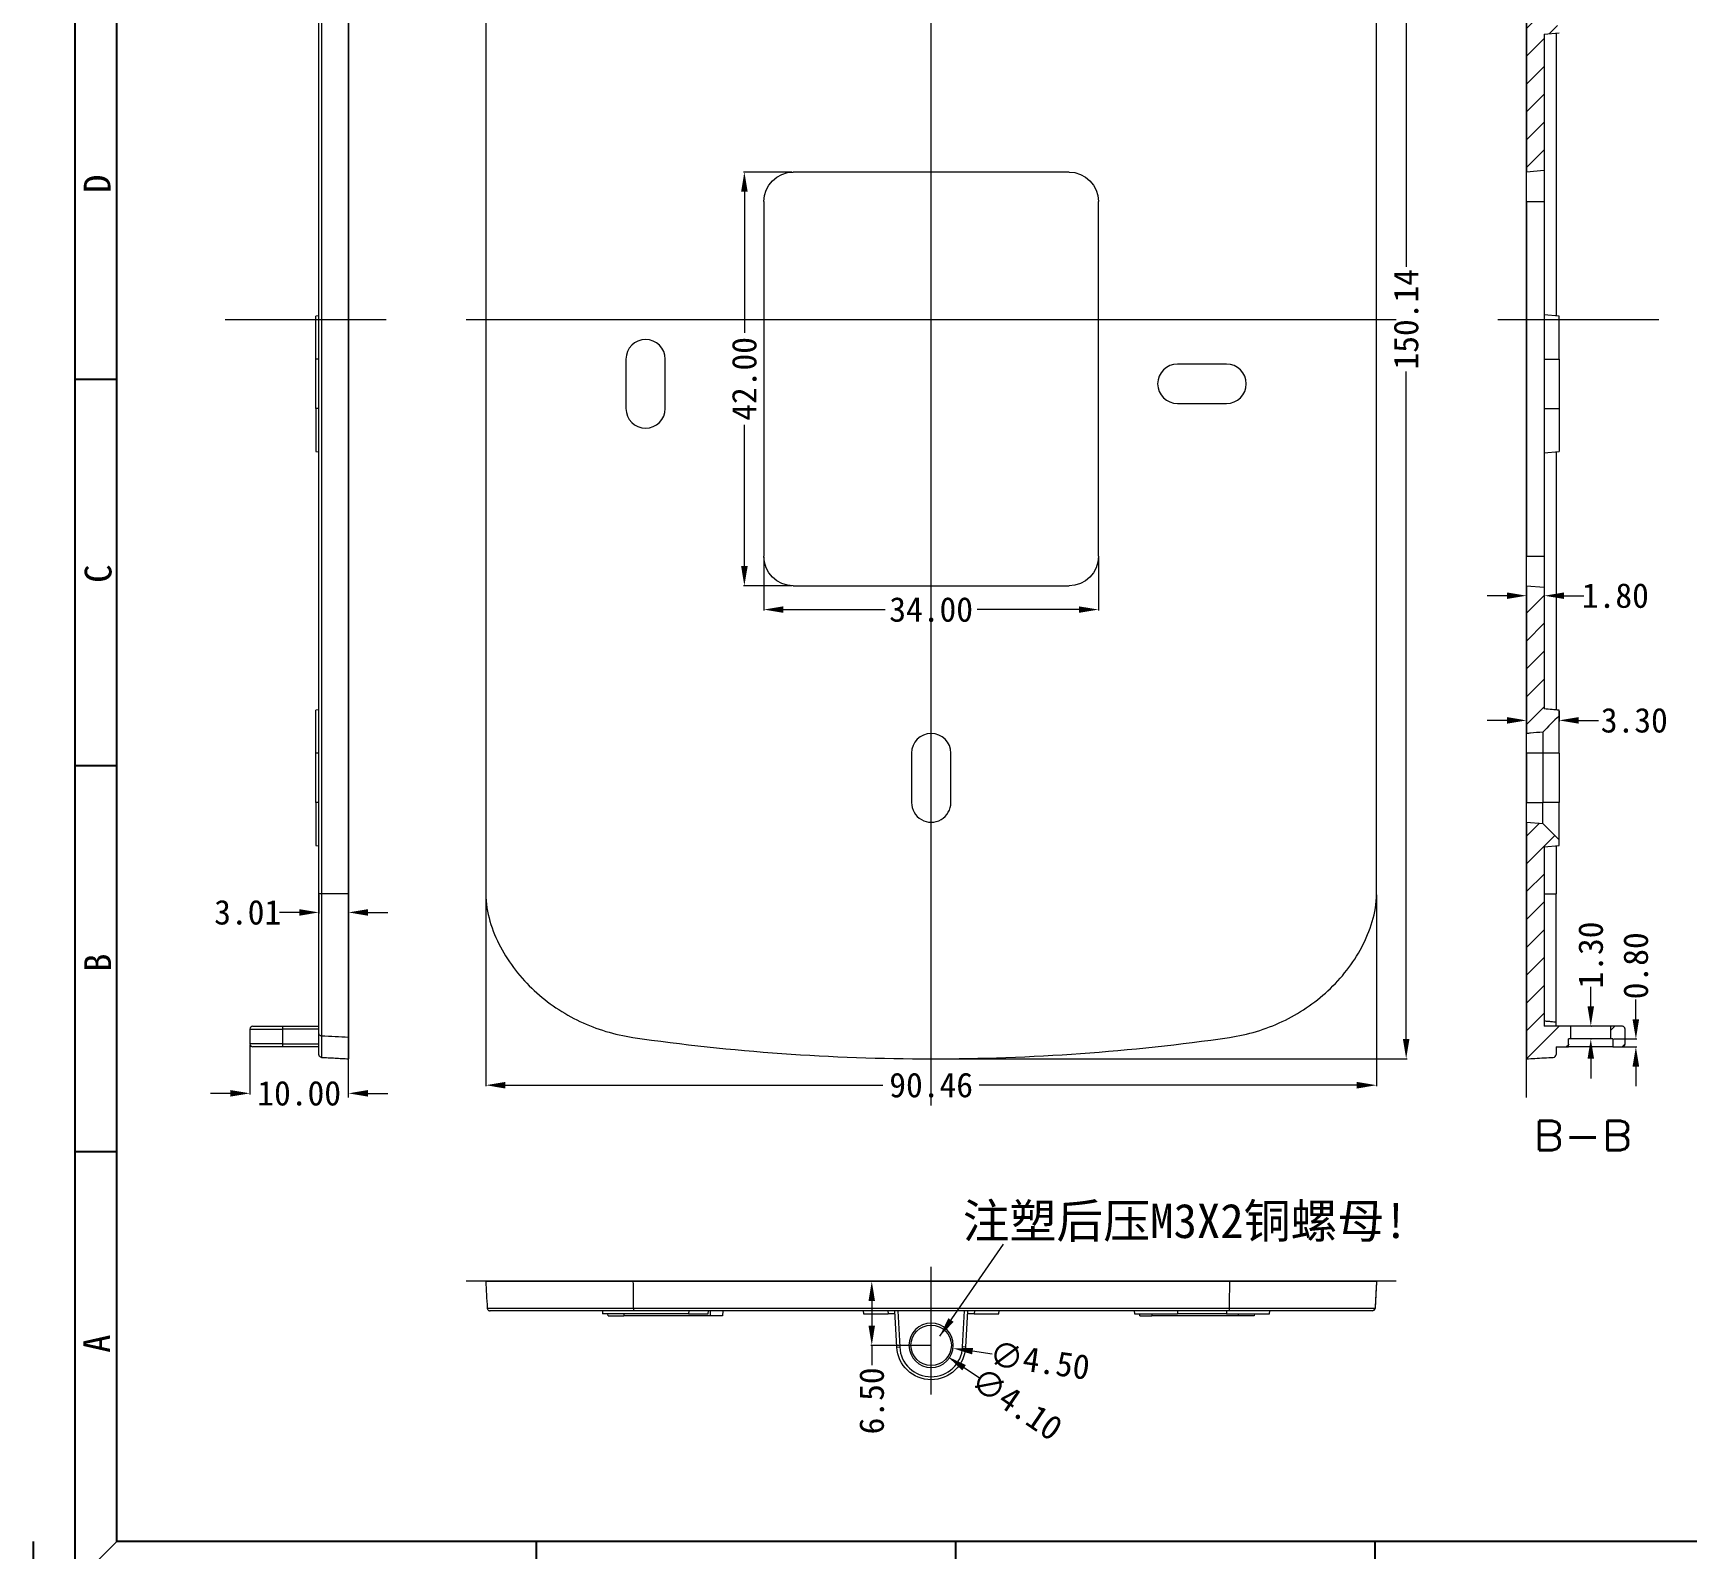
# Model space of a CAD drawing. Header units: inches. Extents: x 891 to 1249, y 156 to 796.
# Drawn here: x 890.9 to 1058.9, y 280 to 433.9 of the extents above; entities that cross this region are included whole.
import ezdxf
from ezdxf.enums import TextEntityAlignment as Align
from ezdxf.lldxf.tags import DXFTag

# ---------------------------------------------------------------- set-up
doc = ezdxf.new("R2010")
doc.units = ezdxf.units.IN
doc.header["$MEASUREMENT"] = 0
doc.layers.add('10', color=7, linetype='Continuous', true_color=0xffffff)
doc.layers.add('20', color=7, linetype='Continuous', true_color=0xffffff)
doc.layers.add('50', color=7, linetype='Continuous')
doc.layers.add('dtext', color=4, linetype='Continuous')
doc.layers.add('dim', color=82, linetype='Continuous', lineweight=9)
doc.layers.add('moldbase', color=7, linetype='Continuous', lineweight=20)
doc.styles.add('blockfont', font='simplex.shx', dxfattribs={"bigfont": 'bigfont'})
doc.styles.add('仿宋', font='SIMFANG.TTF', dxfattribs={"width": 0.7})
doc.styles.add('宋体', font='SimSun.ttf', dxfattribs={"width": 0.7})
tags = doc.linetypes.add('PHANTOM', pattern=[2.5, 1.25, -0.25, 0.25, -0.25, 0.25, -0.25]).pattern_tags.tags
tags[14:15] = [DXFTag(74, 4), DXFTag(75, 0), DXFTag(340, '0'), DXFTag(46, 0.0), DXFTag(50, 0.0), DXFTag(44, 0.0), DXFTag(45, 0.0)]
tags[12:13] = [DXFTag(74, 4), DXFTag(75, 0), DXFTag(340, '0'), DXFTag(46, 0.0), DXFTag(50, 0.0), DXFTag(44, 0.0), DXFTag(45, 0.0)]
tags[10:11] = [DXFTag(74, 4), DXFTag(75, 0), DXFTag(340, '0'), DXFTag(46, 0.0), DXFTag(50, 0.0), DXFTag(44, 0.0), DXFTag(45, 0.0)]
tags[8:9] = [DXFTag(74, 4), DXFTag(75, 0), DXFTag(340, '0'), DXFTag(46, 0.0), DXFTag(50, 0.0), DXFTag(44, 0.0), DXFTag(45, 0.0)]
tags[6:7] = [DXFTag(74, 4), DXFTag(75, 0), DXFTag(340, '0'), DXFTag(46, 0.0), DXFTag(50, 0.0), DXFTag(44, 0.0), DXFTag(45, 0.0)]
tags[4:5] = [DXFTag(74, 4), DXFTag(75, 0), DXFTag(340, '0'), DXFTag(46, 0.0), DXFTag(50, 0.0), DXFTag(44, 0.0), DXFTag(45, 0.0)]
doc.dimstyles.new('2.5', dxfattribs={"dimtxt": 2.5, "dimasz": 2, "dimexe": 0.1, "dimexo": 0.1, "dimgap": 0.1, "dimtad": 0, "dimzin": 0, "dimdsep": 46, "dimtxsty": 'Standard', "dimcen": 0, "dimclrd": 4, "dimclre": 4, "dimclrt": 3, "dimadec": 1, "dimazin": 0, "dimtfac": 1, "dimtofl": 0, "dimtmove": 0, "dimatfit": 3, "dimfxl": 0.18, "dimtolj": 1, "dimtzin": 0, "dimlwd": 9, "dimlwe": 9, "dimarcsym": 0})

# ---------------------------------------------------------------- blocks, each defined once
blk = doc.blocks.new('HATCH3')
at = {"color": 6, "lineweight": 9}
for p, q in [((619.94, 523.33), (620.24, 523.62)), ((619.94, 520.5), (622.86, 523.41)), ((619.94, 517.67), (621.74, 519.47)), ((619.94, 514.85), (621.74, 516.64)), ((619.94, 512.02), (621.74, 513.82)), ((619.94, 509.19), (621.74, 510.99)), ((619.94, 506.36), (621.74, 508.16)), ((619.94, 503.54), (621.74, 505.34)), ((619.94, 500.71), (621.74, 502.51)), ((619.94, 497.88), (621.74, 499.68)), ((619.94, 495.06), (621.74, 496.85)), ((619.94, 492.23), (621.74, 494.03)), ((619.94, 489.4), (621.74, 491.2)), ((619.94, 486.57), (621.74, 488.37)), ((620.24, 484.04), (622.63, 486.44)), ((619.94, 478.09), (621.65, 479.8)), ((619.94, 475.27), (621.74, 477.07)), ((622.24, 477.56), (623.07, 478.39)), ((619.94, 472.44), (621.74, 474.24)), ((619.94, 469.61), (621.74, 471.41)), ((619.94, 466.79), (621.74, 468.58)), ((619.94, 463.96), (621.74, 465.76)), ((619.94, 418.73), (621.74, 420.52)), ((619.94, 415.9), (621.74, 417.7)), ((619.94, 413.07), (621.74, 414.87)), ((619.94, 410.25), (621.74, 412.04)), ((619.94, 407.42), (621.74, 409.22)), ((619.94, 396.11), (621.24, 397.4)), ((619.94, 393.28), (622.81, 396.15)), ((619.94, 390.46), (621.74, 392.25)), ((619.94, 387.63), (621.74, 389.43)), ((619.94, 384.8), (621.74, 386.6)), ((619.94, 381.98), (621.74, 383.77)), ((619.94, 379.15), (621.74, 380.95)), ((619.94, 376.32), (621.74, 378.12)), ((619.94, 373.49), (623.26, 376.8)), ((628.55, 376.44), (628.92, 376.8)), ((623.98, 374.7), (624.26, 374.98)), ((629.64, 374.7), (629.94, 375))]:
    blk.add_line(p, q, dxfattribs=at)
blk = doc.blocks.new('*D49')
at = {"layer": 'Defpoints', "color": 0, "lineweight": 9}
for p in [(965.13, 380.82), (999.13, 380.82), (999.13, 375.4)]:
    blk.add_point(p, dxfattribs=at)
at = {"layer": 'dim', "color": 4, "lineweight": 9}
for p, q in [((965.13, 380.72), (965.13, 375.3)), ((999.13, 380.72), (999.13, 375.3)), ((967.13, 375.4), (977.45, 375.4)), ((997.13, 375.4), (986.82, 375.4))]:
    blk.add_line(p, q, dxfattribs=at)
for points in [[(967.13, 375.73), (967.13, 375.07), (965.13, 375.4)], [(997.13, 375.73), (997.13, 375.07), (999.13, 375.4)]]:
    blk.add_solid(points, dxfattribs=at)
at = {"layer": 'dim', "color": 3, "lineweight": 9, "insert": (982.13, 375.4), "char_height": 2.5, "attachment_point": 5}
blk.add_mtext('\\A1;34.00', dxfattribs=at)
blk = doc.blocks.new('*D50')
at = {"layer": 'Defpoints', "color": 0, "lineweight": 9}
for p in [(963.16, 419.82), (968.13, 419.82), (968.13, 377.82)]:
    blk.add_point(p, dxfattribs=at)
at = {"layer": 'dim', "color": 4, "lineweight": 9}
for p, q in [((968.03, 419.82), (963.06, 419.82)), ((963.16, 417.82), (963.16, 403.5)), ((963.16, 379.82), (963.16, 394.14)), ((968.03, 377.82), (963.06, 377.82))]:
    blk.add_line(p, q, dxfattribs=at)
for points in [[(962.83, 417.82), (963.5, 417.82), (963.16, 419.82)], [(962.83, 379.82), (963.5, 379.82), (963.16, 377.82)]]:
    blk.add_solid(points, dxfattribs=at)
at = {"layer": 'dim', "color": 3, "lineweight": 9, "insert": (963.16, 398.82), "char_height": 2.5, "attachment_point": 5, "rotation": 90}
blk.add_mtext('\\A1;42.00', dxfattribs=at)
blk = doc.blocks.new('*D51')
at = {"layer": 'Defpoints', "color": 0, "lineweight": 9}
for p in [(936.9, 346.55), (1027.36, 346.53), (1027.36, 327.12)]:
    blk.add_point(p, dxfattribs=at)
at = {"layer": 'dim', "color": 4, "lineweight": 9}
for p, q in [((936.9, 346.45), (936.9, 327.02)), ((1027.36, 346.43), (1027.36, 327.02)), ((938.9, 327.12), (977.24, 327.12)), ((1025.36, 327.12), (987.02, 327.12))]:
    blk.add_line(p, q, dxfattribs=at)
for points in [[(938.9, 327.45), (938.9, 326.78), (936.9, 327.12)], [(1025.36, 327.45), (1025.36, 326.78), (1027.36, 327.12)]]:
    blk.add_solid(points, dxfattribs=at)
at = {"layer": 'dim', "color": 3, "lineweight": 9, "insert": (982.13, 327.12), "char_height": 2.5, "attachment_point": 5}
blk.add_mtext('\\A1;90.46', dxfattribs=at)
blk = doc.blocks.new('*D52')
at = {"layer": 'Defpoints', "color": 0, "lineweight": 9}
for p in [(982.13, 479.94), (1030.37, 479.94), (982.14, 329.8)]:
    blk.add_point(p, dxfattribs=at)
at = {"layer": 'dim', "color": 4, "lineweight": 9}
for p, q in [((982.23, 479.94), (1030.47, 479.94)), ((1030.37, 477.94), (1030.37, 410.18)), ((1030.37, 331.8), (1030.37, 399.56)), ((982.24, 329.8), (1030.47, 329.8))]:
    blk.add_line(p, q, dxfattribs=at)
for points in [[(1030.04, 477.94), (1030.7, 477.94), (1030.37, 479.94)], [(1030.04, 331.8), (1030.7, 331.8), (1030.37, 329.8)]]:
    blk.add_solid(points, dxfattribs=at)
at = {"layer": 'dim', "color": 3, "lineweight": 9, "insert": (1030.37, 404.87), "char_height": 2.5, "attachment_point": 5, "rotation": 90}
blk.add_mtext('\\A1;150.14', dxfattribs=at)
blk = doc.blocks.new('*D63')
at = {"layer": 'Defpoints', "color": 0, "lineweight": 9}
for p in [(1051.35, 331.81), (1052.3, 331.01), (1053.7, 331.81)]:
    blk.add_point(p, dxfattribs=at)
at = {"layer": 'dim', "color": 4, "lineweight": 9}
for p, q in [((1053.7, 333.81), (1053.7, 335.81)), ((1051.45, 331.81), (1053.8, 331.81)), ((1052.4, 331.01), (1053.8, 331.01)), ((1053.7, 329.01), (1053.7, 327.01))]:
    blk.add_line(p, q, dxfattribs=at)
for points in [[(1053.36, 333.81), (1054.03, 333.81), (1053.7, 331.81)], [(1053.36, 329.01), (1054.03, 329.01), (1053.7, 331.01)]]:
    blk.add_solid(points, dxfattribs=at)
at = {"layer": 'dim', "color": 3, "lineweight": 9, "insert": (1053.7, 339.24), "char_height": 2.5, "attachment_point": 5, "rotation": 90}
blk.add_mtext('\\A1;0.80', dxfattribs=at)
blk = doc.blocks.new('*D64')
at = {"layer": 'Defpoints', "color": 0, "lineweight": 9}
for p in [(1049.1, 333.11), (1049.12, 333.11), (1049.1, 331.81)]:
    blk.add_point(p, dxfattribs=at)
at = {"layer": 'dim', "color": 4, "lineweight": 9}
for p, q in [((1049.12, 335.11), (1049.12, 337.11)), ((1049.2, 333.11), (1049.22, 333.11)), ((1049.2, 331.81), (1049.22, 331.81)), ((1049.12, 329.81), (1049.12, 327.81))]:
    blk.add_line(p, q, dxfattribs=at)
for points in [[(1048.79, 335.11), (1049.45, 335.11), (1049.12, 333.11)], [(1048.79, 329.81), (1049.45, 329.81), (1049.12, 331.81)]]:
    blk.add_solid(points, dxfattribs=at)
at = {"layer": 'dim', "color": 3, "lineweight": 9, "insert": (1049.12, 340.33), "char_height": 2.5, "attachment_point": 5, "rotation": 90}
blk.add_mtext('\\A1;1.30', dxfattribs=at)
blk = doc.blocks.new('*D65')
at = {"layer": 'Defpoints', "color": 0, "lineweight": 9}
for p in [(1042.6, 365.19), (1045.9, 365.19), (1045.9, 364.15)]:
    blk.add_point(p, dxfattribs=at)
at = {"layer": 'dim', "color": 4, "lineweight": 9}
for p, q in [((1042.6, 365.09), (1042.6, 364.05)), ((1045.9, 365.09), (1045.9, 364.05)), ((1040.6, 364.15), (1038.6, 364.15)), ((1047.9, 364.15), (1049.9, 364.15))]:
    blk.add_line(p, q, dxfattribs=at)
for points in [[(1040.6, 364.49), (1040.6, 363.82), (1042.6, 364.15)], [(1047.9, 364.49), (1047.9, 363.82), (1045.9, 364.15)]]:
    blk.add_solid(points, dxfattribs=at)
at = {"layer": 'dim', "color": 3, "lineweight": 9, "insert": (1053.54, 364.15), "char_height": 2.5, "attachment_point": 5}
blk.add_mtext('\\A1;3.30', dxfattribs=at)
blk = doc.blocks.new('*D66')
at = {"layer": 'Defpoints', "color": 0, "lineweight": 9}
for p in [(1042.6, 377.82), (1044.4, 377.66), (1044.4, 376.81)]:
    blk.add_point(p, dxfattribs=at)
at = {"layer": 'dim', "color": 4, "lineweight": 9}
for p, q in [((1040.6, 376.81), (1038.6, 376.81)), ((1042.6, 377.72), (1042.6, 376.71)), ((1044.4, 377.56), (1044.4, 376.71)), ((1046.4, 376.81), (1048.4, 376.81))]:
    blk.add_line(p, q, dxfattribs=at)
for points in [[(1040.6, 377.14), (1040.6, 376.48), (1042.6, 376.81)], [(1046.4, 377.14), (1046.4, 376.48), (1044.4, 376.81)]]:
    blk.add_solid(points, dxfattribs=at)
at = {"layer": 'dim', "color": 3, "lineweight": 9, "insert": (1051.62, 376.81), "char_height": 2.5, "attachment_point": 5}
blk.add_mtext('\\A1;1.80', dxfattribs=at)
blk = doc.blocks.new('*D69')
at = {"layer": 'Defpoints', "color": 0, "lineweight": 9}
for p in [(975.24, 307.21), (976.1, 300.71), (982.13, 300.71)]:
    blk.add_point(p, dxfattribs=at)
at = {"layer": 'dim', "color": 4, "lineweight": 9}
for p, q in [((975.34, 307.21), (976.2, 307.21)), ((976.1, 305.21), (976.1, 302.71)), ((982.03, 300.71), (976, 300.71)), ((976.1, 300.71), (976.1, 298.71))]:
    blk.add_line(p, q, dxfattribs=at)
for points in [[(975.77, 305.21), (976.43, 305.21), (976.1, 307.21)], [(975.77, 302.71), (976.43, 302.71), (976.1, 300.71)]]:
    blk.add_solid(points, dxfattribs=at)
at = {"layer": 'dim', "color": 3, "lineweight": 9, "insert": (976.1, 295.07), "char_height": 2.5, "attachment_point": 5, "rotation": 90}
blk.add_mtext('\\A1;6.50', dxfattribs=at)
blk = doc.blocks.new('*D70')
at = {"layer": 'Defpoints', "color": 0, "lineweight": 9}
for p in [(979.9, 301.03), (984.36, 300.4)]:
    blk.add_point(p, dxfattribs=at)
at = {"layer": 'dim', "color": 4, "lineweight": 9}
blk.add_line((988.32, 299.83), (986.34, 300.12), dxfattribs=at)
blk.add_solid([(986.39, 300.45), (986.29, 299.79), (984.36, 300.4)], dxfattribs=at)
at = {"layer": 'dim', "color": 3, "lineweight": 9, "insert": (993.16, 299.14), "char_height": 2.5, "attachment_point": 5, "rotation": 351.8888}
blk.add_mtext('\\A1;∅4.50', dxfattribs=at)
blk = doc.blocks.new('*D71')
at = {"layer": 'Defpoints', "color": 0, "lineweight": 9}
for p in [(980.44, 301.87), (983.82, 299.56)]:
    blk.add_point(p, dxfattribs=at)
at = {"layer": 'dim', "color": 4, "lineweight": 9}
blk.add_line((987.13, 297.3), (985.48, 298.43), dxfattribs=at)
blk.add_solid([(985.66, 298.71), (985.29, 298.16), (983.82, 299.56)], dxfattribs=at)
at = {"layer": 'dim', "color": 3, "lineweight": 9, "insert": (990.82, 294.78), "char_height": 2.5, "attachment_point": 5, "rotation": 325.6886}
blk.add_mtext('\\A1;∅4.10', dxfattribs=at)
blk = doc.blocks.new('*D76')
at = {"layer": 'Defpoints', "color": 0, "lineweight": 9}
for p in [(912.95, 331.31), (912.95, 326.29), (922.95, 325.86)]:
    blk.add_point(p, dxfattribs=at)
at = {"layer": 'dim', "color": 4, "lineweight": 9}
for p, q in [((912.95, 331.21), (912.95, 326.19)), ((910.95, 326.29), (908.95, 326.29)), ((922.95, 325.96), (922.95, 326.39)), ((924.95, 326.29), (926.95, 326.29))]:
    blk.add_line(p, q, dxfattribs=at)
for points in [[(910.95, 326.63), (910.95, 325.96), (912.95, 326.29)], [(924.95, 326.63), (924.95, 325.96), (922.95, 326.29)]]:
    blk.add_solid(points, dxfattribs=at)
at = {"layer": 'dim', "color": 3, "lineweight": 9, "insert": (917.95, 326.29), "char_height": 2.5, "attachment_point": 5}
blk.add_mtext('\\A1;10.00', dxfattribs=at)
blk = doc.blocks.new('*D77')
at = {"layer": 'Defpoints', "color": 0, "lineweight": 9}
for p in [(919.95, 346.55), (922.95, 346.55), (919.95, 344.66)]:
    blk.add_point(p, dxfattribs=at)
at = {"layer": 'dim', "color": 4, "lineweight": 9}
for p, q in [((919.95, 346.45), (919.95, 344.56)), ((922.95, 346.45), (922.95, 344.56)), ((917.95, 344.66), (915.95, 344.66)), ((924.95, 344.66), (926.95, 344.66))]:
    blk.add_line(p, q, dxfattribs=at)
for points in [[(917.95, 344.99), (917.95, 344.32), (919.95, 344.66)], [(924.95, 344.99), (924.95, 344.32), (922.95, 344.66)]]:
    blk.add_solid(points, dxfattribs=at)
at = {"layer": 'dim', "color": 3, "lineweight": 9, "insert": (912.72, 344.66), "char_height": 2.5, "attachment_point": 5}
blk.add_mtext('\\A1;3.01', dxfattribs=at)
blk = doc.blocks.new('7')
for p, q in [((2015.95, 384.69), (2010.95, 384.69)), ((2010.95, 338.69), (2015.95, 338.69)), ((2010.95, 292.69), (2015.95, 292.69)), ((2065.95, 246.19), (2065.95, 241.19)), ((2115.95, 246.19), (2115.95, 241.19)), ((2165.95, 246.19), (2165.95, 241.19))]:
    blk.add_line(p, q)
at = {"color": 8}
blk.add_line((2005.95, 246.19), (2005.95, 236.19), dxfattribs=at)
for points in [[(2420.95, 241.19), (2010.95, 241.19), (2010.95, 528.19), (2420.95, 528.19)], [(2415.95, 246.19), (2015.95, 246.19), (2015.95, 523.19), (2415.95, 523.19)]]:
    blk.add_lwpolyline(points, close=True)
at = {"layer": 'moldbase'}
blk.add_line((2015.95, 246.19), (2010.95, 241.19), dxfattribs=at)
at = {"style": '宋体'}
for s, p in [('D', (2013.59, 408.03)), ('C', (2013.7, 361.55)), ('B', (2013.65, 315.18)), ('A', (2013.54, 269.78))]:
    blk.add_text(s, height=3.2, rotation=90, dxfattribs=at).set_placement(p, align=Align.MIDDLE)

msp = doc.modelspace()

# ---------------------------------------------------------------- linework, layer by layer
at = {"layer": '10', "color": 1, "linetype": 'PHANTOM', "lineweight": 9, "ltscale": 8}
for p, q in [((922.947, 325.86), (922.947, 483.78)), ((1042.598, 325.86), (1042.598, 483.78)), ((982.135, 325.047), (982.135, 482.968)), ((1029.36, 404.82), (934.901, 404.82)), ((1029.366, 307.215), (934.907, 307.215))]:
    msp.add_line(p, q, dxfattribs=at)
at = {"layer": '10', "color": 1, "linetype": 'PHANTOM', "lineweight": 9, "ltscale": 5}
for p, q in [((926.789, 404.82), (910.45, 404.82)), ((1056.025, 404.82), (1039.687, 404.82)), ((982.135, 295.716), (982.135, 308.667))]:
    msp.add_line(p, q, dxfattribs=at)
at = {"layer": '20', "color": 7, "lineweight": 9}
for p, q in [((919.947, 346.549), (919.947, 468.617)), ((920.231, 468.617), (920.231, 346.549)), ((922.947, 468.617), (922.947, 346.55)), ((936.901, 468.617), (936.901, 346.55)), ((1027.359, 346.528), (1027.362, 468.61)), ((1042.598, 436.32), (1042.598, 419.82)), ((919.947, 405.215), (919.947, 433.924)), ((1044.398, 433.82), (1045.898, 433.951)), ((1044.398, 433.82), (1044.398, 419.977)), ((1045.598, 433.924), (1045.598, 405.217)), ((1044.398, 419.977), (1042.598, 419.82)), ((1044.398, 419.977), (1044.398, 416.82)), ((996.133, 419.82), (968.133, 419.82)), ((1042.598, 416.82), (1042.598, 419.82)), ((965.133, 416.82), (965.133, 380.82)), ((999.133, 380.82), (999.133, 416.82)), ((1042.598, 416.82), (1044.398, 416.82)), ((1042.598, 416.82), (1042.598, 380.82)), ((1044.398, 416.82), (1044.398, 380.82)), ((919.947, 405.215), (919.647, 405.189)), ((919.647, 400.82), (919.647, 405.189)), ((1045.898, 405.189), (1044.398, 405.32)), ((1045.898, 400.82), (1045.898, 405.189)), ((919.647, 395.82), (919.647, 400.82)), ((919.947, 400.82), (919.647, 400.82)), ((951.135, 400.82), (951.135, 395.82)), ((955.135, 395.82), (955.135, 400.82)), ((1012.134, 400.32), (1007.134, 400.32)), ((1044.398, 400.82), (1045.898, 400.82)), ((1045.898, 400.82), (1045.898, 395.82)), ((919.947, 395.82), (919.647, 395.82)), ((919.647, 395.82), (919.647, 391.451)), ((1007.134, 396.32), (1012.134, 396.32)), ((1044.398, 395.82), (1045.898, 395.82)), ((1045.898, 395.82), (1045.898, 391.451)), ((919.647, 391.451), (919.947, 391.425)), ((919.947, 365.216), (919.947, 391.425)), ((1044.398, 391.32), (1045.898, 391.451)), ((1045.598, 391.426), (1045.598, 365.216)), ((1042.598, 380.82), (1044.398, 380.82)), ((1042.598, 377.82), (1042.598, 380.82)), ((1044.398, 380.82), (1044.398, 377.662)), ((968.133, 377.82), (996.133, 377.82)), ((1042.598, 377.82), (1044.398, 377.662)), ((1042.598, 377.82), (1042.598, 362.82)), ((1044.398, 377.662), (1044.398, 365.32)), ((919.947, 365.215), (919.647, 365.189)), ((919.647, 360.82), (919.647, 365.189)), ((1045.898, 364.62), (1045.898, 365.189)), ((1045.898, 360.82), (1045.898, 364.62)), ((1042.598, 360.82), (1042.598, 362.82)), ((1044.242, 362.964), (1044.242, 360.82)), ((919.647, 355.82), (919.647, 360.82)), ((919.947, 360.82), (919.647, 360.82)), ((980.135, 360.82), (980.135, 355.82)), ((984.135, 355.82), (984.135, 360.82)), ((1044.242, 360.82), (1042.598, 360.82)), ((1042.598, 360.82), (1042.598, 355.82)), ((1045.898, 360.82), (1044.242, 360.82)), ((1044.242, 360.82), (1044.242, 355.82)), ((1045.898, 360.82), (1045.898, 355.82)), ((919.647, 355.82), (919.647, 351.451)), ((919.947, 355.82), (919.647, 355.82)), ((1042.598, 355.82), (1044.242, 355.82)), ((1042.598, 353.82), (1042.598, 355.82)), ((1045.898, 355.82), (1044.242, 355.82)), ((1044.242, 353.676), (1044.242, 355.82)), ((1045.898, 352.02), (1045.898, 355.82)), ((1042.598, 353.82), (1044.242, 353.676)), ((1042.598, 353.82), (1042.598, 329.8)), ((1044.242, 353.676), (1045.898, 352.02)), ((919.647, 351.451), (919.947, 351.425)), ((919.947, 346.536), (919.947, 351.425)), ((1044.398, 351.32), (1045.898, 351.451)), ((1044.398, 351.32), (1044.398, 333.109)), ((1045.598, 351.425), (1045.598, 346.554)), ((1045.898, 351.451), (1045.898, 352.02)), ((912.947, 332.809), (912.947, 331.309)), ((912.947, 332.809), (916.264, 332.809)), ((913.247, 333.109), (916.28, 333.109)), ((916.264, 332.809), (916.264, 331.309)), ((919.947, 332.809), (916.264, 332.809)), ((916.28, 333.109), (919.947, 333.109)), ((1047.048, 333.109), (1044.398, 333.109)), ((1047.048, 333.109), (1047.048, 331.809)), ((1051.148, 333.109), (1047.048, 333.109)), ((1051.148, 331.809), (1051.148, 333.109)), ((1052.298, 333.109), (1051.148, 333.109)), ((1051.148, 333.109), (1051.148, 333.109)), ((1052.598, 331.309), (1052.598, 332.809)), ((916.264, 331.309), (912.947, 331.309)), ((916.28, 331.009), (913.247, 331.009)), ((916.264, 331.309), (919.947, 331.309)), ((919.947, 331.009), (916.28, 331.009)), ((1045.598, 331.009), (1045.598, 330.242)), ((1045.598, 331.009), (1046.848, 331.009)), ((1046.848, 331.009), (1046.848, 331.809)), ((1047.048, 331.809), (1046.848, 331.809)), ((1051.348, 331.009), (1046.848, 331.009)), ((1051.348, 331.009), (1046.848, 331.009)), ((1051.148, 331.809), (1047.048, 331.809)), ((1051.348, 331.809), (1051.148, 331.809)), ((1051.148, 331.809), (1051.148, 331.809)), ((1051.348, 331.809), (1051.348, 331.009)), ((1051.348, 331.009), (1052.298, 331.009)), ((1027.362, 307.215), (1027.219, 304.499)), ((1027.359, 307.215), (1027.362, 307.215)), ((948.74, 304.215), (948.767, 303.915)), ((957.53, 304.215), (957.504, 303.915)), ((959.498, 303.915), (959.525, 304.215)), ((959.709, 303.715), (959.713, 304.215)), ((960.968, 304.215), (960.942, 303.715)), ((975.237, 304.215), (975.263, 303.915)), ((977.74, 304.215), (977.767, 303.915)), ((978.636, 300.532), (978.443, 304.215)), ((978.744, 304.215), (978.936, 300.547)), ((985.327, 300.547), (985.519, 304.215)), ((985.82, 304.215), (985.627, 300.532)), ((986.53, 304.215), (986.504, 303.915)), ((989.001, 303.915), (989.027, 304.215)), ((1002.739, 304.215), (1002.765, 303.915)), ((1007.134, 304.215), (1007.134, 303.915)), ((1012.134, 304.215), (1012.134, 303.915)), ((1016.502, 303.915), (1016.529, 304.215)), ((1026.92, 304.215), (1026.917, 304.215)), ((1027.217, 304.499), (1027.219, 304.499)), ((957.504, 303.915), (948.767, 303.915)), ((949.32, 303.715), (949.31, 303.915)), ((949.32, 303.715), (950.909, 303.715)), ((950.911, 303.915), (950.909, 303.715)), ((959.709, 303.715), (950.909, 303.715)), ((957.504, 303.915), (959.498, 303.915)), ((960.942, 303.715), (959.709, 303.715)), ((975.263, 303.915), (977.767, 303.915)), ((978.459, 303.915), (977.767, 303.915)), ((986.504, 303.915), (985.804, 303.915)), ((986.504, 303.915), (989.001, 303.915)), ((1002.765, 303.915), (1007.134, 303.915)), ((1003.32, 303.715), (1003.31, 303.915)), ((1003.32, 303.715), (1004.553, 303.715)), ((1004.552, 303.915), (1004.553, 303.715)), ((1013.353, 303.715), (1004.553, 303.715)), ((1012.134, 303.915), (1007.134, 303.915)), ((1012.134, 303.915), (1016.502, 303.915)), ((1013.353, 303.715), (1013.352, 303.915)), ((1014.942, 303.715), (1013.353, 303.715)), ((1014.953, 303.915), (1014.942, 303.715)), ((978.636, 300.532), (978.936, 300.547)), ((985.627, 300.532), (985.327, 300.547))]:
    msp.add_line(p, q, dxfattribs=at)
at = {"layer": '20', "color": 7, "lineweight": 9, "extrusion": (0, 0, -1)}
msp.add_circle((-982.131, 300.715), 2.25, dxfattribs=at)
at = {"layer": '20', "color": 7, "lineweight": 9}
msp.add_circle((982.131, 300.715), 2.05, dxfattribs=at)
at = {"layer": '20', "color": 7, "lineweight": 9, "extrusion": (0, 0, -1)}
for centre, radius, start, end in [((-968.133, 416.82), 3, 0, 90), ((-996.133, 416.82), 3, 90, 180), ((-968.133, 380.82), 3, 270, 0), ((-996.133, 380.82), 3, 180, 270), ((-920.247, 330.242), 0.3, 274.15702, 0), ((-982.131, 300.715), 3.5, 183, 357)]:
    msp.add_arc(centre, radius, start, end, dxfattribs=at)
at = {"layer": '20', "color": 7, "lineweight": 9}
for centre, radius, start, end in [((953.135, 400.82), 2, 0, 180), ((1007.134, 398.32), 2, 90, 270), ((1012.134, 398.32), 2, 270, 90), ((953.135, 395.82), 2, 180, 0), ((982.135, 360.82), 2, 0, 179.99635), ((982.135, 355.82), 2, 180, 0.00365), ((913.247, 332.809), 0.3, 90, 180), ((913.247, 331.309), 0.3, 180, 270), ((1045.298, 330.242), 0.3, 273, 360), ((982.131, 300.715), 3.2, 183, 357)]:
    msp.add_arc(centre, radius, start, end, dxfattribs=at)
for centre, major_axis, ratio, start_param, end_param in [((916.28, 332.809), (0, 0.3), 0.052336, 0, 1.5707963), ((916.28, 331.309), (0, -0.3), 0.052336, 4.712389, 6.2831853), ((1026.92, 304.515), (0.3, 0), 0.9999997, 4.712389, 6.2308254)]:
    msp.add_ellipse(centre, major_axis=major_axis, ratio=ratio, start_param=start_param, end_param=end_param, dxfattribs=at)
for points, degree in [([(1045.898, 364.62), (1045.346, 364.068), (1044.794, 363.516), (1044.242, 362.964)], 3), ([(922.952, 346.55), (922.045, 346.55), (921.138, 346.55), (920.231, 346.55)], 3), ([(919.947, 330.24), (919.947, 330.245), (919.947, 330.949), (919.947, 332.405)], 3), ([(922.952, 331.968), (922.045, 332.015), (921.138, 332.062), (920.231, 332.109)], 3), ([(920.231, 332.109), (920.231, 330.65), (920.231, 329.945), (920.231, 329.94)], 3), ([(920.215, 329.943), (922.969, 329.799)], 1), ([(936.901, 307.22), (936.948, 306.313), (936.996, 305.406), (937.043, 304.499)], 3), ([(951.851, 307.22), (951.858, 306.313), (951.865, 305.406), (951.872, 304.499)], 3), ([(1012.421, 307.22), (1012.414, 306.313), (1012.408, 305.406), (1012.401, 304.499)], 3), ([(1027.36, 307.22), (1027.217, 304.499)], 1), ([(951.872, 304.499), (951.873, 304.347), (951.894, 304.215), (951.915, 304.215)], 3), ([(1012.401, 304.499), (1012.4, 304.347), (1012.379, 304.215), (1012.357, 304.215)], 3)]:
    msp.add_open_spline(points, degree=degree, dxfattribs=at)
for points, knots in [([(1045.898, 365.189), (1045.663, 365.209), (1045.427, 365.23), (1045.192, 365.25), (1044.927, 365.274), (1044.663, 365.297), (1044.398, 365.32)], [0, 0, 0, 0, 0.4712402, 0.4712402, 0.4712402, 1, 1, 1, 1]), ([(1044.242, 362.964), (1043.827, 362.927), (1043.411, 362.891), (1042.995, 362.855), (1042.863, 362.843), (1042.731, 362.831), (1042.598, 362.82)], [0, 0, 0, 0, 0.758456, 0.758456, 0.758456, 1, 1, 1, 1]), ([(920.231, 346.549), (920.193, 346.549), (920.156, 346.549), (920.087, 346.549), (920.056, 346.549), (920.003, 346.549), (919.982, 346.55), (919.954, 346.55), (919.946, 346.546), (919.947, 346.551)], [0, 0, 0, 0, 0.25, 0.25, 0.5, 0.5, 0.75, 0.75, 1, 1, 1, 1]), ([(919.947, 332.405), (919.947, 332.677), (919.947, 333.192), (919.947, 334.747), (919.947, 335.774), (919.947, 338.233), (919.947, 339.696), (919.947, 342.112), (919.947, 342.971), (919.947, 344.723), (919.947, 345.619), (919.947, 346.549)], [0, 0, 0, 0, 0.25, 0.25, 0.5, 0.5, 0.75, 0.75, 0.875, 0.875, 1, 1, 1, 1]), ([(920.231, 346.55), (920.231, 346.077), (920.231, 345.613), (920.231, 344.698), (920.231, 344.246), (920.231, 343.355), (920.231, 342.914), (920.231, 342.045), (920.231, 341.623), (920.231, 340.803), (920.231, 340.403), (920.231, 339.625), (920.231, 339.247), (920.231, 338.695), (920.231, 338.513), (920.231, 338.156), (920.231, 337.98), (920.231, 337.465), (920.231, 337.137), (920.231, 336.196), (920.231, 335.624), (920.231, 334.847), (920.231, 334.602), (920.231, 334.139), (920.231, 333.922), (920.231, 333.521), (920.231, 333.337), (920.231, 333.002), (920.231, 332.851), (920.231, 332.449), (920.231, 332.247), (920.231, 332.109)], [0, 0, 0, 0, 0.0625, 0.0625, 0.125, 0.125, 0.1875, 0.1875, 0.25, 0.25, 0.3125, 0.3125, 0.375, 0.375, 0.40625, 0.40625, 0.4375, 0.4375, 0.5, 0.5, 0.625, 0.625, 0.6875, 0.6875, 0.75, 0.75, 0.8125, 0.8125, 0.875, 0.875, 1, 1, 1, 1]), ([(922.947, 346.55), (922.947, 344.646), (922.947, 342.812), (922.947, 339.506), (922.947, 337.998), (922.947, 335.454), (922.947, 334.39), (922.947, 332.792), (922.947, 332.247), (922.947, 331.968)], [0, 0, 0, 0, 0.25, 0.25, 0.5, 0.5, 0.75, 0.75, 1, 1, 1, 1]), ([(936.901, 346.55), (936.912, 344.646), (937.521, 342.812), (939.266, 339.506), (940.447, 337.998), (943.196, 335.454), (944.777, 334.39), (948.154, 332.792), (949.982, 332.247), (951.851, 331.968)], [0, 0, 0, 0, 0.25, 0.25, 0.5, 0.5, 0.75, 0.75, 1, 1, 1, 1]), ([(1012.421, 331.968), (1014.294, 332.243), (1016.082, 332.779), (1019.485, 334.383), (1021.055, 335.44), (1023.117, 337.343), (1023.764, 338.044), (1024.914, 339.526), (1025.422, 340.307), (1026.73, 342.777), (1027.342, 344.619), (1027.359, 346.528)], [0, 0, 0, 0, 0.25, 0.25, 0.5, 0.5, 0.625, 0.625, 0.75, 0.75, 1, 1, 1, 1]), ([(1044.398, 346.555), (1044.518, 346.555), (1044.638, 346.554), (1044.759, 346.554), (1044.879, 346.554), (1044.999, 346.554), (1045.119, 346.554), (1045.279, 346.554), (1045.438, 346.554), (1045.598, 346.554)], [0, 0, 0, 0, 0.3000544, 0.3000544, 0.3000544, 0.6001088, 0.6001088, 0.6001088, 1, 1, 1, 1]), ([(1045.598, 333.539), (1045.598, 333.544), (1045.598, 333.548), (1045.598, 333.553), (1045.598, 333.802), (1045.598, 334.299), (1045.598, 335.771), (1045.598, 336.747), (1045.598, 339.075), (1045.598, 340.439), (1045.598, 343.413), (1045.598, 345.039), (1045.598, 346.547), (1045.598, 346.552), (1045.598, 346.556), (1045.598, 346.561)], [0, 0, 0, 0, 0.0000096, 0.0000096, 0.0000096, 0.2500024, 0.2500024, 0.4999952, 0.4999952, 0.749988, 0.749988, 0.9999808, 0.9999808, 0.9999808, 1, 1, 1, 1]), ([(1044.398, 333.65), (1044.518, 333.64), (1044.638, 333.629), (1044.759, 333.619), (1044.879, 333.608), (1044.999, 333.598), (1045.119, 333.588), (1045.279, 333.574), (1045.438, 333.56), (1045.598, 333.546)], [0, 0, 0, 0, 0.3000544, 0.3000544, 0.3000544, 0.6001088, 0.6001088, 0.6001088, 1, 1, 1, 1]), ([(1045.598, 333.105), (1045.598, 333.243), (1045.598, 333.39), (1045.598, 333.539), (1045.598, 333.544), (1045.598, 333.548), (1045.598, 333.553)], [0, 0, 0, 0, 0.9999385, 0.9999385, 0.9999385, 1, 1, 1, 1]), ([(1052.598, 332.809), (1052.598, 332.833), (1052.596, 332.856), (1052.59, 332.879), (1052.583, 332.911), (1052.569, 332.943), (1052.551, 332.971), (1052.533, 333), (1052.51, 333.025), (1052.483, 333.046), (1052.457, 333.066), (1052.426, 333.083), (1052.394, 333.094), (1052.364, 333.104), (1052.331, 333.109), (1052.298, 333.109)], [0, 0, 0, 0, 0.1485245, 0.1485245, 0.1485245, 0.3632506, 0.3632506, 0.3632506, 0.5779767, 0.5779767, 0.5779767, 0.7927029, 0.7927029, 0.7927029, 1, 1, 1, 1]), ([(920.231, 332.109), (920.193, 332.111), (920.156, 332.12), (920.087, 332.152), (920.056, 332.174), (920.003, 332.228), (919.982, 332.261), (919.954, 332.33), (919.947, 332.368), (919.947, 332.406)], [0, 0, 0, 0, 0.25, 0.25, 0.5, 0.5, 0.75, 0.75, 1, 1, 1, 1]), ([(922.947, 331.968), (922.947, 330.508), (922.947, 329.807), (922.947, 329.795), (922.947, 329.802), (922.947, 329.807)], [0, 0, 0, 0, 0.9995159, 0.9995159, 1, 1, 1, 1]), ([(951.851, 331.968), (961.888, 330.508), (972.005, 329.8), (992.268, 329.8), (1002.385, 330.508), (1012.421, 331.968)], [0, 0, 0, 0, 0.5, 0.5, 1, 1, 1, 1]), ([(1052.298, 331.009), (1052.31, 331.009), (1052.321, 331.01), (1052.333, 331.011), (1052.366, 331.015), (1052.399, 331.025), (1052.43, 331.039), (1052.46, 331.054), (1052.488, 331.074), (1052.511, 331.098), (1052.535, 331.122), (1052.555, 331.15), (1052.569, 331.181), (1052.584, 331.211), (1052.593, 331.244), (1052.597, 331.277), (1052.598, 331.288), (1052.598, 331.299), (1052.598, 331.309)], [0, 0, 0, 0, 0.0731211, 0.0731211, 0.0731211, 0.2879636, 0.2879636, 0.2879636, 0.502806, 0.502806, 0.502806, 0.7176483, 0.7176483, 0.7176483, 0.9324904, 0.9324904, 0.9324904, 1, 1, 1, 1]), ([(1042.598, 329.8), (1042.877, 329.815), (1043.155, 329.829), (1043.433, 329.844), (1043.749, 329.86), (1044.065, 329.877), (1044.382, 329.893), (1044.693, 329.91), (1045.003, 329.926), (1045.314, 329.942)], [0, 0, 0, 0, 0.30728, 0.30728, 0.30728, 0.6566458, 0.6566458, 0.6566458, 1, 1, 1, 1]), ([(936.901, 307.215), (936.912, 307.215), (937.521, 307.215), (939.266, 307.215), (940.447, 307.215), (943.196, 307.215), (944.777, 307.215), (948.154, 307.215), (949.982, 307.215), (951.851, 307.215)], [0, 0, 0, 0, 0.25, 0.25, 0.5, 0.5, 0.75, 0.75, 1, 1, 1, 1]), ([(951.851, 307.215), (961.888, 307.215), (972.005, 307.215), (992.268, 307.215), (1002.385, 307.215), (1012.421, 307.215)], [0, 0, 0, 0, 0.5, 0.5, 1, 1, 1, 1]), ([(1012.421, 307.215), (1014.294, 307.215), (1016.082, 307.215), (1019.485, 307.215), (1021.055, 307.215), (1023.117, 307.215), (1023.764, 307.215), (1024.914, 307.215), (1025.422, 307.215), (1026.73, 307.215), (1027.342, 307.215), (1027.359, 307.215)], [0, 0, 0, 0, 0.25, 0.25, 0.5, 0.5, 0.625, 0.625, 0.75, 0.75, 1, 1, 1, 1]), ([(937.043, 304.499), (937.047, 304.499), (937.09, 304.499), (937.238, 304.499), (937.341, 304.499), (937.599, 304.499), (937.753, 304.499), (938.11, 304.499), (938.309, 304.499), (938.743, 304.499), (938.978, 304.499), (939.482, 304.499), (939.75, 304.499), (940.179, 304.499), (940.326, 304.499), (940.629, 304.499), (940.784, 304.499), (941.258, 304.499), (941.587, 304.499), (942.605, 304.499), (943.328, 304.499), (944.478, 304.499), (944.872, 304.499), (945.683, 304.499), (946.1, 304.499), (946.946, 304.499), (947.376, 304.499), (948.251, 304.499), (948.694, 304.499), (950.035, 304.499), (950.945, 304.499), (951.872, 304.499)], [0, 0, 0, 0, 0.0625, 0.0625, 0.125, 0.125, 0.1875, 0.1875, 0.25, 0.25, 0.3125, 0.3125, 0.375, 0.375, 0.40625, 0.40625, 0.4375, 0.4375, 0.5, 0.5, 0.625, 0.625, 0.6875, 0.6875, 0.75, 0.75, 0.8125, 0.8125, 0.875, 0.875, 1, 1, 1, 1]), ([(937.043, 304.499), (937.045, 304.461), (937.055, 304.424), (937.086, 304.355), (937.109, 304.323), (937.164, 304.271), (937.197, 304.25), (937.267, 304.222), (937.305, 304.215), (937.343, 304.215)], [0, 0, 0, 0, 0.25, 0.25, 0.5, 0.5, 0.75, 0.75, 1, 1, 1, 1]), ([(951.916, 304.215), (950.095, 304.215), (948.354, 304.215), (945.045, 304.215), (943.512, 304.215), (940.834, 304.215), (939.675, 304.215), (938.386, 304.215), (938.024, 304.215), (937.512, 304.215), (937.349, 304.215), (937.343, 304.215)], [0, 0, 0, 0, 0.25, 0.25, 0.5, 0.5, 0.75, 0.75, 0.875, 0.875, 1, 1, 1, 1]), ([(951.872, 304.499), (961.901, 304.499), (972.012, 304.499), (992.26, 304.499), (1002.371, 304.499), (1012.401, 304.499)], [0, 0, 0, 0, 0.5, 0.5, 1, 1, 1, 1]), ([(1012.358, 304.215), (1002.342, 304.215), (992.247, 304.215), (972.028, 304.215), (961.932, 304.215), (951.916, 304.215)], [0, 0, 0, 0, 0.5, 0.5, 1, 1, 1, 1]), ([(1026.917, 304.215), (1026.901, 304.215), (1026.303, 304.215), (1024.596, 304.215), (1023.444, 304.215), (1020.767, 304.215), (1019.229, 304.215), (1015.947, 304.215), (1014.173, 304.215), (1012.358, 304.215)], [0, 0, 0, 0, 0.25, 0.25, 0.5, 0.5, 0.75, 0.75, 1, 1, 1, 1]), ([(1012.401, 304.499), (1013.325, 304.499), (1014.234, 304.499), (1015.574, 304.499), (1016.017, 304.499), (1016.885, 304.499), (1017.311, 304.499), (1018.564, 304.499), (1019.367, 304.499), (1020.331, 304.499), (1020.521, 304.499), (1020.898, 304.499), (1021.085, 304.499), (1021.633, 304.499), (1021.987, 304.499), (1023.008, 304.499), (1023.638, 304.499), (1024.354, 304.499), (1024.494, 304.499), (1024.765, 304.499), (1024.896, 304.499), (1025.275, 304.499), (1025.51, 304.499), (1025.943, 304.499), (1026.141, 304.499), (1026.407, 304.499), (1026.49, 304.499), (1026.645, 304.499), (1026.718, 304.499), (1026.849, 304.499), (1026.908, 304.499), (1027.012, 304.499), (1027.057, 304.499), (1027.169, 304.499), (1027.213, 304.499), (1027.217, 304.499)], [0, 0, 0, 0, 0.125, 0.125, 0.1875, 0.1875, 0.25, 0.25, 0.375, 0.375, 0.40625, 0.40625, 0.4375, 0.4375, 0.5, 0.5, 0.625, 0.625, 0.65625, 0.65625, 0.6875, 0.6875, 0.75, 0.75, 0.8125, 0.8125, 0.84375, 0.84375, 0.875, 0.875, 0.90625, 0.90625, 0.9375, 0.9375, 1, 1, 1, 1]), ([(1027.217, 304.499), (1027.215, 304.461), (1027.206, 304.424), (1027.174, 304.355), (1027.151, 304.323), (1027.096, 304.271), (1027.064, 304.25), (1026.993, 304.222), (1026.955, 304.215), (1026.917, 304.215)], [0, 0, 0, 0, 0.25, 0.25, 0.5, 0.5, 0.75, 0.75, 1, 1, 1, 1])]:
    msp.add_open_spline(points, degree=3, knots=knots, dxfattribs=at)

# ---------------------------------------------------------------- block references
at = {"layer": '20', "color": 200, "lineweight": 9}
msp.add_blockref('HATCH3', (422.655, -43.694), dxfattribs=at)
at = {"layer": '50', "color": 7, "linetype": 'Continuous', "lineweight": 9, "xscale": 0.8517317368501836, "yscale": 0.8517317368501551, "zscale": 0.8517317368500091}
msp.add_blockref('7', (-817.606, 71.1), dxfattribs=at)

# ---------------------------------------------------------------- texts
at = {"layer": '20', "color": 1, "lineweight": 9, "insert": (1043.279, 320.509), "char_height": 3, "attachment_point": 7, "line_spacing_factor": 0.903614, "style": 'blockfont'}
msp.add_mtext('{\\fsimplex.shx|b0|i0|c0|p0;\\W1.15;B-B}', dxfattribs=at)
at = {"layer": 'dtext', "color": 6, "lineweight": 9, "style": '仿宋'}
msp.add_text('注塑后压M3X2铜螺母!', height=3.48854, dxfattribs=at).set_placement((985.337, 311.601))

# ---------------------------------------------------------------- dimensions: what is measured, and where the dimension line sits
at = {"layer": 'dim', "color": 4, "lineweight": 9}
for base, p1, p2, picture, middle in [((1030.371, 479.944), (982.136, 329.8), (982.131, 479.944), '*D52', (1030.371, 404.872)), ((963.162, 419.82), (968.133, 377.82), (968.133, 419.82), '*D50', (963.162, 398.82)), ((1049.119, 333.109), (1049.098, 331.809), (1049.098, 333.109), '*D64', (1049.119, 340.334)), ((1053.696, 331.809), (1052.298, 331.009), (1051.348, 331.809), '*D63', (1053.696, 339.243)), ((976.1, 300.715), (975.237, 307.215), (982.131, 300.715), '*D69', (976.1, 295.073))]:
    dim = msp.add_linear_dim(base=base, p1=p1, p2=p2, angle=90, dimstyle='2.5', dxfattribs=at)
    dim.commit()
    dim.dimension.update_dxf_attribs({"geometry": picture, "text_midpoint": middle})
for base, p1, p2, picture, middle in [((999.133, 375.399), (965.133, 380.82), (999.133, 380.82), '*D49', (982.133, 375.399)), ((1044.398, 376.81), (1042.598, 377.82), (1044.398, 377.662), '*D66', (1051.623, 376.81)), ((1045.898, 364.152), (1042.598, 365.189), (1045.898, 365.189), '*D65', (1053.54, 364.152)), ((919.9471, 344.656), (922.9523, 346.5495), (919.9471, 346.5494), '*D77', (912.7221, 344.656)), ((1027.359, 327.118), (936.901, 346.55), (1027.359, 346.528), '*D51', (982.13, 327.118)), ((912.947, 326.294), (922.947, 325.86), (912.947, 331.309), '*D76', (917.947, 326.294))]:
    dim = msp.add_linear_dim(base=base, p1=p1, p2=p2, dimstyle='2.5', dxfattribs=at)
    dim.commit()
    dim.dimension.update_dxf_attribs({"geometry": picture, "text_midpoint": middle})
for p1, p2, picture, middle in [((979.904, 301.032), (984.359, 300.397), '*D70', (993.162, 299.143)), ((980.438, 301.87), (983.825, 299.559), '*D71', (990.825, 294.782))]:
    dim = msp.add_diameter_dim_2p(p1=p1, p2=p2, dimstyle='2.5', dxfattribs=at)
    dim.commit()
    dim.dimension.update_dxf_attribs({"geometry": picture, "text_midpoint": middle})

# ---------------------------------------------------------------- leaders
msp.add_leader([(983.004, 301.632), (989.465, 310.975)], dimstyle='2.5', override={"dimgap": 0.1, "dimtad": 0}, dxfattribs=at)

doc.saveas('drawing.dxf')
